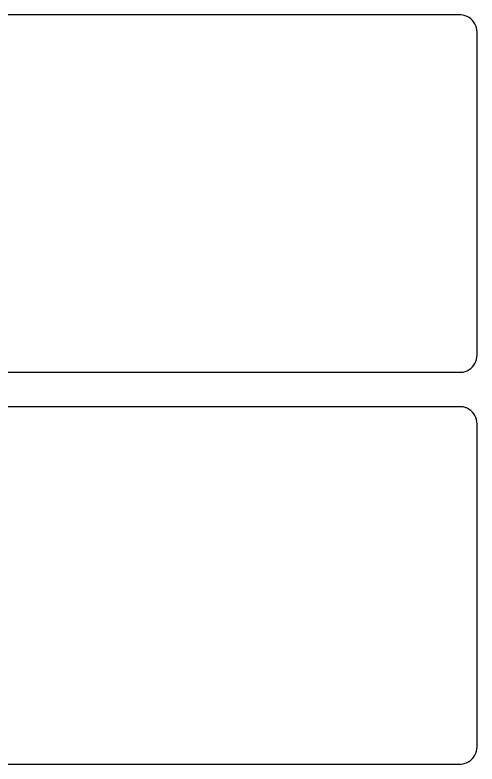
# Model space of a CAD drawing. Header units: metres. Extents: x -134 to 134, y 518 to 1078.
# Drawn here: x 0 to 134.5, y 518 to 736 of the extents above; entities that cross this region are included whole.
import ezdxf

# ---------------------------------------------------------------- set-up
doc = ezdxf.new("R2010")
doc.units = ezdxf.units.M

msp = doc.modelspace()

# ---------------------------------------------------------------- linework, layer by layer
for p, q in [((129.814, 735.99), (-129.814, 735.99)), ((130.437, 735.911), (129.814, 735.99)), ((131.045, 735.755), (130.437, 735.911)), ((131.629, 735.524), (131.045, 735.755)), ((132.179, 735.222), (131.629, 735.524)), ((132.687, 734.853), (132.179, 735.222)), ((133.145, 734.423), (132.687, 734.853)), ((133.545, 733.939), (133.145, 734.423)), ((133.882, 733.409), (133.545, 733.939)), ((134.149, 732.841), (133.882, 733.409)), ((134.343, 732.243), (134.149, 732.841)), ((134.461, 731.627), (134.343, 732.243)), ((134.5, 731), (134.461, 731.627)), ((134.5, 637), (134.5, 731)), ((134.461, 636.373), (134.5, 637)), ((133.545, 634.061), (133.882, 634.591)), ((133.882, 634.591), (134.149, 635.159)), ((134.149, 635.159), (134.343, 635.757)), ((134.343, 635.757), (134.461, 636.373)), ((130.437, 632.089), (131.045, 632.245)), ((131.045, 632.245), (131.629, 632.476)), ((131.629, 632.476), (132.179, 632.778)), ((132.179, 632.778), (132.687, 633.147)), ((132.687, 633.147), (133.145, 633.577)), ((133.145, 633.577), (133.545, 634.061)), ((-129.814, 632.01), (129.814, 632.01)), ((129.814, 632.01), (130.437, 632.089)), ((129.814, 621.99), (-129.814, 621.99)), ((130.437, 621.911), (129.814, 621.99)), ((131.045, 621.755), (130.437, 621.911)), ((131.629, 621.524), (131.045, 621.755)), ((132.179, 621.222), (131.629, 621.524)), ((132.687, 620.853), (132.179, 621.222)), ((133.145, 620.423), (132.687, 620.853)), ((133.545, 619.939), (133.145, 620.423)), ((133.882, 619.409), (133.545, 619.939)), ((134.149, 618.841), (133.882, 619.409)), ((134.343, 618.243), (134.149, 618.841)), ((134.461, 617.627), (134.343, 618.243)), ((134.5, 617), (134.461, 617.627)), ((134.5, 523), (134.5, 617)), ((133.882, 520.591), (134.149, 521.159)), ((134.149, 521.159), (134.343, 521.757)), ((134.343, 521.757), (134.461, 522.373)), ((134.461, 522.373), (134.5, 523)), ((132.179, 518.778), (132.687, 519.147)), ((132.687, 519.147), (133.145, 519.577)), ((133.145, 519.577), (133.545, 520.061)), ((133.545, 520.061), (133.882, 520.591)), ((-129.814, 518.01), (129.814, 518.01)), ((129.814, 518.01), (130.437, 518.089)), ((130.437, 518.089), (131.045, 518.245)), ((131.045, 518.245), (131.629, 518.476)), ((131.629, 518.476), (132.179, 518.778))]:
    msp.add_line(p, q)

doc.saveas('drawing.dxf')
